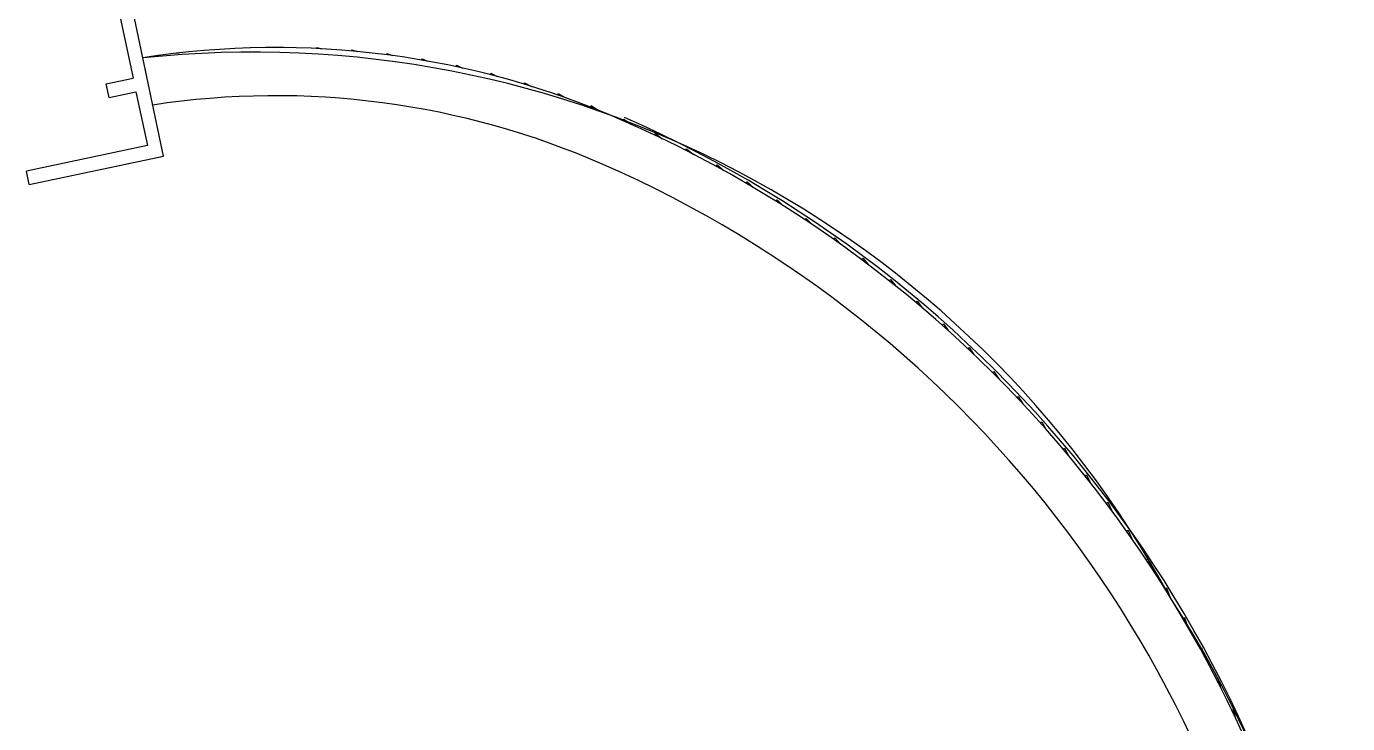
# Model space of a CAD drawing. Header units: millimetres. Extents: x 11680833 to 11851339, y -6212777 to -6078411.
# Drawn here: x 11716974 to 11736212, y -6192222 to -6182077 of the extents above; entities that cross this region are included whole.
import ezdxf

# ---------------------------------------------------------------- set-up
doc = ezdxf.new("R2010")
doc.units = ezdxf.units.MM
doc.header["$LTSCALE"] = 10
for name, color, linetype in [('A—\\M+5C3C5\\M+5B4B0', 135, 'Continuous'), ('E1-RI-2F$0$A-GLAZ', 6, 'Continuous'), ('E1-RI-2F$0$A-WALL', 7, 'Continuous')]:
    doc.layers.add(name, color=color, linetype=linetype)

msp = doc.modelspace()

# ---------------------------------------------------------------- linework, layer by layer
at = {"layer": 'A—\\M+5C3C5\\M+5B4B0', "color": 8}
msp.add_line((11718669, -6182534), (11717539, -6177193), dxfattribs=at)
msp.add_lwpolyline([(11736176, -6199959, 0.05296), (11736098, -6197319, 0.262128), (11725663, -6183449, 0.143294), (11718669, -6182534, 0.143294)], format="xyb", dxfattribs=at)
for centre, radius, start, end in [((11720273, -6197654), 15204, 28.5909, 96.0551), ((11720238, -6199074), 15962, 356.8224, 33.0131)]:
    msp.add_arc(centre, radius, start, end, dxfattribs=at)
at = {"layer": 'E1-RI-2F$0$A-GLAZ', "color": 8}
for p, q in [((11719156, -6182468), (11719155, -6182461)), ((11719155, -6182461), (11719188, -6182464)), ((11719666, -6182419), (11719665, -6182411)), ((11719665, -6182411), (11719707, -6182416)), ((11720178, -6182392), (11720177, -6182381)), ((11720177, -6182381), (11720228, -6182390)), ((11720690, -6182385), (11720690, -6182372)), ((11720690, -6182372), (11720750, -6182385)), ((11721202, -6182399), (11721202, -6182384)), ((11721202, -6182384), (11721270, -6182402)), ((11721713, -6182434), (11721714, -6182418)), ((11721714, -6182418), (11721789, -6182441)), ((11722222, -6182489), (11722224, -6182472)), ((11722224, -6182472), (11722305, -6182500)), ((11722728, -6182566), (11722731, -6182547)), ((11722731, -6182547), (11722818, -6182581)), ((11723231, -6182663), (11723235, -6182642)), ((11723235, -6182642), (11723326, -6182683)), ((11723729, -6182780), (11723735, -6182759)), ((11723735, -6182759), (11723830, -6182806)), ((11724222, -6182917), (11724229, -6182895)), ((11724229, -6182895), (11724327, -6182949)), ((11724709, -6183075), (11724717, -6183052)), ((11724717, -6183052), (11724818, -6183113)), ((11725189, -6183252), (11725198, -6183229)), ((11725198, -6183229), (11725300, -6183296)), ((11725661, -6183450), (11725672, -6183425)), ((11725672, -6183425), (11725775, -6183499)), ((11726120, -6183657), (11726132, -6183634)), ((11726132, -6183634), (11726232, -6183711)), ((11726572, -6183881), (11726585, -6183856)), ((11726585, -6183856), (11726689, -6183940)), ((11727019, -6184114), (11727031, -6184091)), ((11727031, -6184091), (11727127, -6184173)), ((11727457, -6184363), (11727471, -6184339)), ((11727471, -6184339), (11727565, -6184424)), ((11727890, -6184621), (11727904, -6184599)), ((11727904, -6184599), (11727995, -6184686)), ((11728314, -6184892), (11728329, -6184871)), ((11728329, -6184871), (11728417, -6184961)), ((11728731, -6185176), (11728746, -6185155)), ((11728746, -6185155), (11728832, -6185248)), ((11729139, -6185472), (11729155, -6185451)), ((11729155, -6185451), (11729238, -6185546)), ((11729539, -6185779), (11729555, -6185758)), ((11729555, -6185758), (11729635, -6185856)), ((11729929, -6186097), (11729946, -6186077)), ((11729946, -6186077), (11730024, -6186177)), ((11730311, -6186426), (11730328, -6186407)), ((11730328, -6186407), (11730403, -6186508)), ((11730683, -6186766), (11730701, -6186748)), ((11730701, -6186748), (11730772, -6186851)), ((11731045, -6187117), (11731063, -6187099)), ((11731063, -6187099), (11731132, -6187204)), ((11731397, -6187478), (11731416, -6187460)), ((11731416, -6187460), (11731481, -6187567)), ((11731738, -6187848), (11731758, -6187831)), ((11731758, -6187831), (11731820, -6187940)), ((11732067, -6188230), (11732089, -6188212)), ((11732089, -6188212), (11732154, -6188333)), ((11732387, -6188619), (11732409, -6188602)), ((11732409, -6188602), (11732465, -6188714)), ((11732697, -6189017), (11732719, -6189000)), ((11732719, -6189000), (11732777, -6189126)), ((11732993, -6189424), (11733016, -6189408)), ((11733016, -6189408), (11733071, -6189535)), ((11733279, -6189840), (11733302, -6189824)), ((11733302, -6189824), (11733351, -6189948)), ((11733553, -6190262), (11733576, -6190248)), ((11733576, -6190248), (11733623, -6190378)), ((11733813, -6190694), (11733838, -6190679)), ((11733838, -6190679), (11733881, -6190810)), ((11734062, -6191132), (11734087, -6191118)), ((11734087, -6191118), (11734126, -6191246)), ((11734300, -6191576), (11734324, -6191564)), ((11734324, -6191564), (11734360, -6191697)), ((11734522, -6192028), (11734548, -6192016)), ((11734548, -6192016), (11734580, -6192150))]:
    msp.add_line(p, q, dxfattribs=at)
at = {"layer": 'E1-RI-2F$0$A-WALL'}
for p, q in [((11718972, -6183963), (11718187, -6180255)), ((11718321, -6181852), (11718528, -6182831)), ((11718136, -6182913), (11718528, -6182831)), ((11718178, -6183109), (11718136, -6182913)), ((11718178, -6183109), (11718569, -6183026)), ((11718569, -6183026), (11718735, -6183809)), ((11718735, -6183809), (11716974, -6184182)), ((11717015, -6184377), (11718972, -6183963)), ((11718874, -6183984), (11718972, -6183963)), ((11717015, -6184377), (11716974, -6184182)), ((11718287, -6184108), (11718482, -6184067))]:
    msp.add_line(p, q, dxfattribs=at)
for centre, radius, start, end in [((11720603, -6194943), 11858, 66.2351, 98.6736), ((11718561, -6199652), 17742, 7.5756, 66.3356), ((11718561, -6199652), 16991, 7.576, 66.3352)]:
    msp.add_arc(centre, radius, start, end, dxfattribs=at)

doc.saveas('drawing.dxf')
